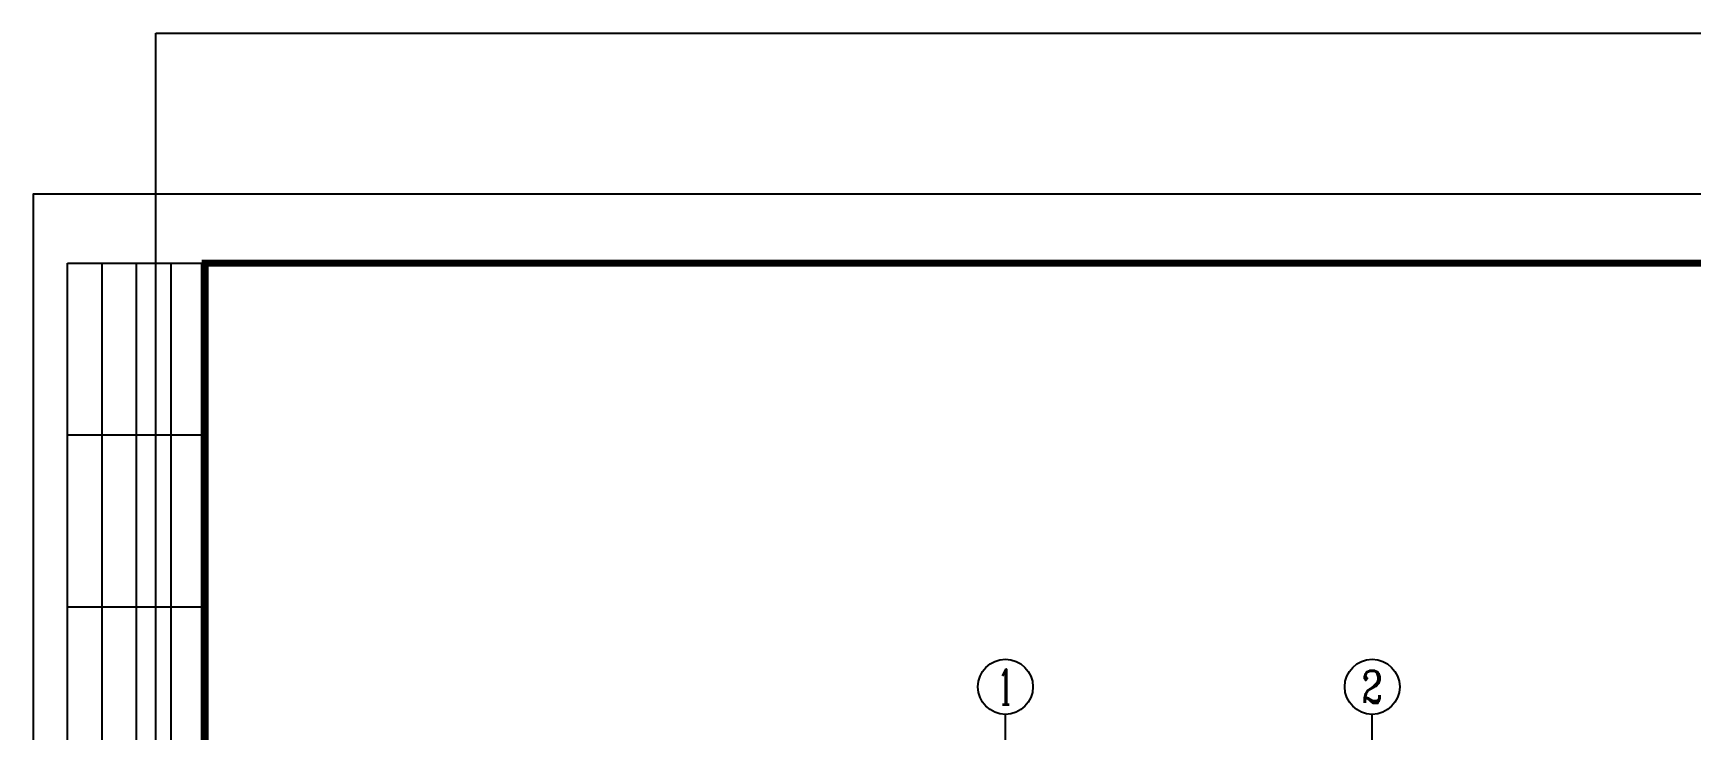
# Model space of a CAD drawing. Extents: x 0 to 2838408, y -923048 to 203859.
# Drawn here: x 2324012 to 2360167, y -182230 to -167047 of the extents above; entities that cross this region are included whole.
import ezdxf
from ezdxf.enums import TextEntityAlignment as Align

# ---------------------------------------------------------------- set-up
doc = ezdxf.new("R2010")
doc.units = 0
doc.header["$LTSCALE"] = 1000
for name, color, linetype in [('AXIS', 3, 'Continuous'), ('AXIS_TEXT', 7, 'Continuous'), ('BTTK', 7, 'Continuous'), ('PUB_TITLE', 4, 'Continuous'), ('XREF', 8, 'Continuous')]:
    doc.layers.add(name, color=color, linetype=linetype)
doc.styles.add('_TCH_AXIS', font='COMPLEX', dxfattribs={"bigfont": 'GBCBIG'})
doc.styles.add('COMPLEX', font='COMPLEX')
doc.styles.add('HZ(TK)', font='geniso.shx', dxfattribs={"width": 0.9, "bigfont": 'hztxt.shx'})

# ---------------------------------------------------------------- blocks, each defined once
blk = doc.blocks.new('vhtemplate_2020年新竖式图框_A0')
at = {"layer": 'PUB_TITLE'}
for p, q in [((5, 631), (5, 831)), ((5, 831), (25, 831)), ((10, 831), (10, 631)), ((15, 831), (15, 631)), ((20, 831), (20, 631)), ((24.5, 831), (24.5, 631)), ((25, 831), (25, 631)), ((25, 806), (5, 806)), ((25, 781), (5, 781))]:
    blk.add_line(p, q, dxfattribs=at)
at = {"layer": 'PUB_TITLE', "color": 7}
blk.add_lwpolyline([(0, 0), (1189, 0), (1189, 841), (0, 841)], close=True, dxfattribs=at)
at = {"layer": 'PUB_TITLE', "const_width": 1}
blk.add_lwpolyline([(25, 10), (1179, 10), (1179, 831), (25, 831)], close=True, dxfattribs=at)
at = {"layer": 'BTTK', "color": 4, "style": 'HZ(TK)', "width": 0.9}
for tag, p in [('合作单位_001', (1143.83, 741.44)), ('建设单位_001', (1143.85, 207.44)), ('工程名称_001', (1143.62, 174.44)), ('子项名称_001', (1153.71, 157.94)), ('图纸名称_001', (1143.45, 138.94))]:
    blk.add_attdef(tag, p, '', height=3.5, dxfattribs=at)
for tag, p in [('注册证书号', (1156.5, 309.01)), ('注册印章号', (1156.5, 301.01)), ('设计号', (1154, 193)), ('图别', (1137.75, 34)), ('图号', (1170.25, 34)), ('版本号', (1137.75, 26)), ('日期', (1170.25, 26))]:
    blk.add_attdef(tag, text='', height=3.5, dxfattribs=at).set_placement(p, align=Align.MIDDLE)
blk = doc.blocks.new('_AXISO')
at = {"color": 0}
blk.add_circle((0, 0), 0.5, dxfattribs=at)
at = {"layer": 'AXIS_TEXT', "color": 0, "style": 'COMPLEX', "width": 1.041667}
blk.add_attdef('A', text='', height=0.56, dxfattribs=at).set_placement((-0.25, -0.28), (0.25, -0.28), align=Align.FIT)
blk = doc.blocks.new('1F1')
at = {"layer": 'AXIS'}
for p, q in [((2345216.7, -187892.2), (2345216.7, -181892.2)), ((2353216.7, -187892.2), (2353216.7, -181892.2))]:
    blk.add_line(p, q, dxfattribs=at)
at = {"layer": 'Defpoints', "color": 250}
blk.add_lwpolyline([(2326685.8, -167047), (2468623.3, -167047), (2468623.3, -240163.8), (2326685.8, -240163.8)], close=True, dxfattribs=at)
at = {"layer": 'AXIS'}
ref = blk.add_blockref('_AXISO', (2345216.7, -181292.2), dxfattribs=dict(at, xscale=1200, yscale=1200, zscale=1200))
ref.add_attrib('A', '1', dxfattribs={"layer": 'AXIS_TEXT', "height": 772.1, "style": '_TCH_AXIS'}).set_placement((2345051.3, -181678.2), (2345382.2, -181678.2), align=Align.FIT)
ref = blk.add_blockref('_AXISO', (2353216.7, -181292.2), dxfattribs=dict(at, xscale=1200, yscale=1200, zscale=1200))
ref.add_attrib('A', '2', dxfattribs={"layer": 'AXIS_TEXT', "height": 698.9, "style": '_TCH_AXIS'}).set_placement((2352983.8, -181641.6), (2353449.7, -181641.6), align=Align.FIT)

msp = doc.modelspace()

# ---------------------------------------------------------------- block references
at = {"xscale": 150, "yscale": 150, "zscale": 150}
msp.add_blockref('vhtemplate_2020年新竖式图框_A0', (2324012.2, -296707.3), dxfattribs=at)
at = {"layer": 'XREF'}
msp.add_blockref('1F1', (0, 0), dxfattribs=at)

doc.saveas('drawing.dxf')
